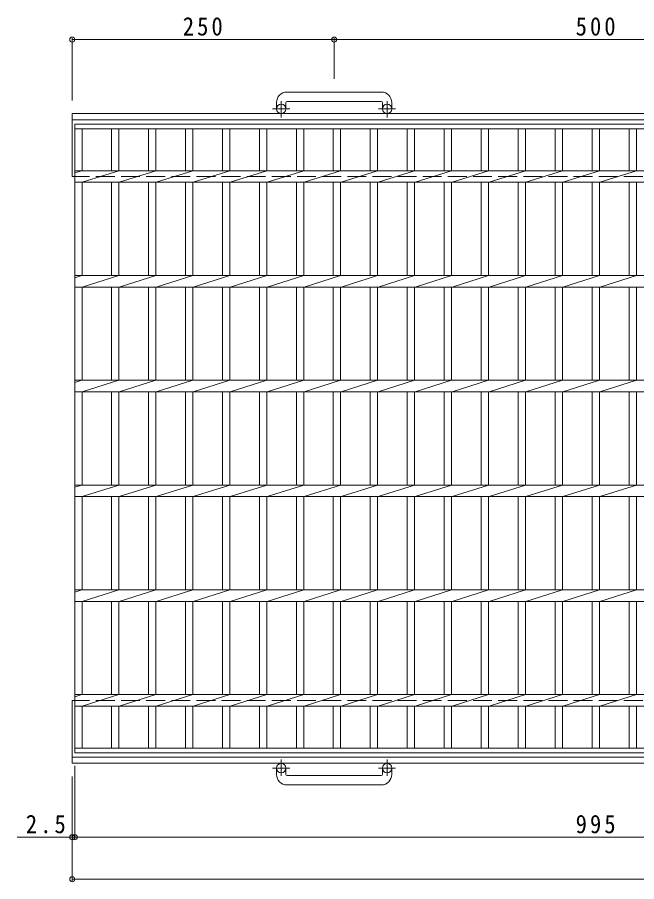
# Model space of a CAD drawing. Units: millimetres, scale not verified. Extents: x -947 to 1009, y -824 to 704.
# Drawn here: x -947 to -356, y -251 to 574 of the extents above; entities that cross this region are included whole.
import ezdxf

# ---------------------------------------------------------------- set-up
doc = ezdxf.new("R2010")
doc.units = ezdxf.units.MM
doc.header["$LTSCALE"] = 6
doc.header["$PDMODE"] = 32
doc.header["$PDSIZE"] = 4.8
doc.linetypes.add('CHAIN1', pattern=[8, 5, -1, 1, -1])
doc.linetypes.add('DASHED3', pattern=[4, 3, -1])
for name, color, linetype, lineweight in [('B-1_ピット', 2, 'Continuous', 9), ('B-2_蓋', 3, 'Continuous', 9), ('B-4_寸法', 7, 'Continuous', 9)]:
    doc.layers.add(name, color=color, linetype=linetype, lineweight=lineweight)
doc.styles.add('ＭＳ ゴシック', font='')
doc.styles.get('ＭＳ ゴシック').set_extended_font_data('MS Gothic')

msp = doc.modelspace()

# ---------------------------------------------------------------- linework, layer by layer
at = {"layer": 'B-1_ピット'}
for p, q in [((-599.326, 502.285), (-689.326, 502.285)), ((-699.326, 492.285), (-699.326, 486.186)), ((-690.326, 492.285), (-690.326, 486.186)), ((-689.326, 493.285), (-599.326, 493.285)), ((-598.326, 492.285), (-598.326, 486.186)), ((-589.326, 492.285), (-589.326, 486.186)), ((-894.326, 421.686), (-894.326, 481.685)), ((250.269, 481.685), (-894.326, 481.685)), ((250.269, 475.685), (-894.326, 475.685)), ((-894.326, -78.315), (-894.326, -138.315)), ((250.269, -132.315), (-894.326, -132.315)), ((250.269, -138.315), (-894.326, -138.315)), ((-699.326, -148.915), (-699.326, -142.815)), ((-690.326, -148.915), (-690.326, -142.815)), ((-598.326, -148.915), (-598.326, -142.815)), ((-589.326, -148.915), (-589.326, -142.815)), ((-689.326, -149.915), (-599.326, -149.915)), ((-599.326, -158.915), (-689.326, -158.915))]:
    msp.add_line(p, q, dxfattribs=at)
at = {"layer": 'B-1_ピット', "linetype": 'CHAIN1'}
for p, q in [((-694.826, 478.078), (-694.826, 493.676)), ((-593.825, 478.078), (-593.825, 493.676)), ((-686.663, 486.186), (-703.07, 486.186)), ((-585.663, 486.186), (-602.07, 486.186)), ((-694.826, -134.708), (-694.826, -150.305)), ((-593.825, -134.708), (-593.825, -150.305)), ((-686.663, -142.815), (-703.07, -142.815)), ((-585.663, -142.815), (-602.07, -142.815))]:
    msp.add_line(p, q, dxfattribs=at)
at = {"layer": 'B-1_ピット', "linetype": 'DASHED3'}
for p, q in [((250.269, 421.686), (-894.326, 421.686)), ((250.269, -78.315), (-894.326, -78.315))]:
    msp.add_line(p, q, dxfattribs=at)
at = {"layer": 'B-1_ピット'}
for centre in [(-694.826, 486.186), (-593.826, 486.186), (-694.826, -142.815), (-593.826, -142.815)]:
    msp.add_circle(centre, 4.5, dxfattribs=at)
for centre, radius, start, end in [((-689.326, 492.285), 10, 90, 180), ((-599.326, 492.285), 10, 0, 90), ((-689.326, 492.285), 1, 90, 180), ((-599.326, 492.285), 1, 0, 90), ((-689.326, -148.915), 10, 180, 270), ((-689.326, -148.915), 1, 180, 270), ((-599.326, -148.915), 10, 270, 0), ((-599.326, -148.915), 1, 270, 0)]:
    msp.add_arc(centre, radius, start, end, dxfattribs=at)
at = {"layer": 'B-2_蓋'}
for p, q in [((-891.826, 471.685), (103.175, 471.685)), ((-891.826, -128.315), (-891.826, 471.685)), ((-891.826, 467.186), (103.175, 467.186)), ((-884.825, 427.185), (-884.825, 467.186)), ((-856.926, 467.186), (-856.926, 427.185)), ((-849.926, 467.186), (-849.926, 427.185)), ((-821.625, 467.186), (-821.625, 427.185)), ((-814.625, 467.186), (-814.625, 427.185)), ((-786.325, 467.186), (-786.325, 427.185)), ((-779.325, 467.186), (-779.325, 427.185)), ((-751.025, 467.186), (-751.025, 427.185)), ((-744.026, 467.186), (-744.026, 427.185)), ((-715.725, 467.186), (-715.725, 427.185)), ((-708.725, 467.186), (-708.725, 427.185)), ((-680.425, 467.186), (-680.425, 427.185)), ((-673.425, 467.186), (-673.425, 427.185)), ((-645.125, 467.186), (-645.125, 427.185)), ((-638.126, 467.186), (-638.126, 427.185)), ((-609.825, 467.186), (-609.825, 427.185)), ((-602.825, 467.186), (-602.825, 427.185)), ((-574.525, 467.186), (-574.525, 427.185)), ((-567.525, 467.186), (-567.525, 427.185)), ((-539.225, 467.186), (-539.225, 427.185)), ((-532.225, 467.186), (-532.225, 427.185)), ((-503.925, 467.186), (-503.925, 427.185)), ((-496.925, 467.186), (-496.925, 427.185)), ((-468.626, 467.186), (-468.626, 427.185)), ((-461.626, 467.186), (-461.626, 427.185)), ((-433.325, 467.186), (-433.325, 427.185)), ((-426.325, 467.186), (-426.325, 427.185)), ((-398.025, 467.186), (-398.025, 427.185)), ((-391.025, 467.186), (-391.025, 427.185)), ((-362.726, 467.186), (-362.726, 427.185)), ((-355.726, 467.186), (-355.726, 427.185)), ((-891.826, 427.185), (103.175, 427.185)), ((-891.826, 425.105), (-885.225, 427.185)), ((-884.825, 416.186), (-849.926, 427.185)), ((-849.525, 416.186), (-814.625, 427.185)), ((-814.225, 416.186), (-779.326, 427.185)), ((-778.925, 416.186), (-744.026, 427.185)), ((-743.625, 416.186), (-708.726, 427.185)), ((-708.325, 416.186), (-673.426, 427.185)), ((-673.025, 416.186), (-638.126, 427.185)), ((-637.725, 416.186), (-602.826, 427.185)), ((-602.425, 416.186), (-567.526, 427.185)), ((-567.125, 416.186), (-532.225, 427.185)), ((-531.825, 416.186), (-496.926, 427.185)), ((-496.525, 416.186), (-461.626, 427.185)), ((-461.225, 416.186), (-426.326, 427.185)), ((-425.925, 416.186), (-391.026, 427.185)), ((-390.625, 416.186), (-355.726, 427.185)), ((-891.826, 416.186), (103.175, 416.186)), ((-884.825, 327.185), (-884.825, 416.186)), ((-856.926, 416.186), (-856.926, 327.185)), ((-849.926, 416.186), (-849.926, 327.185)), ((-821.625, 416.186), (-821.625, 327.185)), ((-814.625, 416.186), (-814.625, 327.185)), ((-786.325, 416.186), (-786.325, 327.185)), ((-779.325, 416.186), (-779.325, 327.185)), ((-751.025, 416.186), (-751.025, 327.185)), ((-744.026, 416.186), (-744.026, 327.185)), ((-715.725, 416.186), (-715.725, 327.185)), ((-708.725, 416.186), (-708.725, 327.185)), ((-680.425, 416.186), (-680.425, 327.185)), ((-673.425, 416.186), (-673.425, 327.185)), ((-645.125, 416.186), (-645.125, 327.185)), ((-638.126, 416.186), (-638.126, 327.185)), ((-609.825, 416.186), (-609.825, 327.185)), ((-602.825, 416.186), (-602.825, 327.185)), ((-574.525, 416.186), (-574.525, 327.185)), ((-567.525, 416.186), (-567.525, 327.185)), ((-539.225, 416.186), (-539.225, 327.185)), ((-532.225, 416.186), (-532.225, 327.185)), ((-503.925, 416.186), (-503.925, 327.185)), ((-496.925, 416.186), (-496.925, 327.185)), ((-468.626, 416.186), (-468.626, 327.185)), ((-461.626, 416.186), (-461.626, 327.185)), ((-433.325, 416.186), (-433.325, 327.185)), ((-426.325, 416.186), (-426.325, 327.185)), ((-398.025, 416.186), (-398.025, 327.185)), ((-391.025, 416.186), (-391.025, 327.185)), ((-362.726, 416.186), (-362.726, 327.185)), ((-355.726, 416.186), (-355.726, 327.185)), ((-891.826, 327.186), (103.175, 327.186)), ((-891.826, 325.105), (-885.225, 327.186)), ((-884.825, 316.186), (-849.926, 327.186)), ((-849.525, 316.186), (-814.625, 327.186)), ((-814.225, 316.186), (-779.326, 327.186)), ((-778.925, 316.186), (-744.026, 327.186)), ((-743.625, 316.186), (-708.726, 327.186)), ((-708.325, 316.186), (-673.426, 327.186)), ((-673.025, 316.186), (-638.126, 327.186)), ((-637.725, 316.186), (-602.826, 327.186)), ((-602.425, 316.186), (-567.526, 327.186)), ((-567.125, 316.186), (-532.225, 327.186)), ((-531.825, 316.186), (-496.926, 327.186)), ((-496.525, 316.186), (-461.626, 327.186)), ((-461.225, 316.186), (-426.326, 327.186)), ((-425.925, 316.186), (-391.026, 327.186)), ((-390.625, 316.186), (-355.726, 327.186)), ((-891.826, 316.186), (103.175, 316.186)), ((-884.825, 227.185), (-884.825, 316.186)), ((-856.926, 316.186), (-856.926, 227.185)), ((-849.926, 316.186), (-849.926, 227.185)), ((-821.625, 316.186), (-821.625, 227.185)), ((-814.625, 316.186), (-814.625, 227.185)), ((-786.325, 316.186), (-786.325, 227.185)), ((-779.325, 316.186), (-779.325, 227.185)), ((-751.025, 316.186), (-751.025, 227.185)), ((-744.026, 316.186), (-744.026, 227.185)), ((-715.725, 316.186), (-715.725, 227.185)), ((-708.725, 316.186), (-708.725, 227.185)), ((-680.425, 316.186), (-680.425, 227.185)), ((-673.425, 316.186), (-673.425, 227.185)), ((-645.125, 316.186), (-645.125, 227.185)), ((-638.126, 316.186), (-638.126, 227.185)), ((-609.825, 316.186), (-609.825, 227.185)), ((-602.825, 316.186), (-602.825, 227.185)), ((-574.525, 316.186), (-574.525, 227.185)), ((-567.525, 316.186), (-567.525, 227.185)), ((-539.225, 316.186), (-539.225, 227.185)), ((-532.225, 316.186), (-532.225, 227.185)), ((-503.925, 316.186), (-503.925, 227.185)), ((-496.925, 316.186), (-496.925, 227.185)), ((-468.626, 316.186), (-468.626, 227.185)), ((-461.626, 316.186), (-461.626, 227.185)), ((-433.325, 316.186), (-433.325, 227.185)), ((-426.325, 316.186), (-426.325, 227.185)), ((-398.025, 316.186), (-398.025, 227.185)), ((-391.025, 316.186), (-391.025, 227.185)), ((-362.726, 316.186), (-362.726, 227.185)), ((-355.726, 316.186), (-355.726, 227.185)), ((-891.826, 227.185), (103.175, 227.185)), ((-891.826, 225.105), (-885.225, 227.185)), ((-884.825, 216.186), (-849.926, 227.185)), ((-849.525, 216.186), (-814.625, 227.185)), ((-814.225, 216.186), (-779.326, 227.185)), ((-778.925, 216.186), (-744.026, 227.185)), ((-743.625, 216.186), (-708.726, 227.185)), ((-708.325, 216.186), (-673.426, 227.185)), ((-673.025, 216.186), (-638.126, 227.185)), ((-637.725, 216.186), (-602.826, 227.185)), ((-602.425, 216.186), (-567.526, 227.185)), ((-567.125, 216.186), (-532.225, 227.185)), ((-531.825, 216.186), (-496.926, 227.185)), ((-496.525, 216.186), (-461.626, 227.185)), ((-461.225, 216.186), (-426.326, 227.185)), ((-425.925, 216.186), (-391.026, 227.185)), ((-390.625, 216.186), (-355.726, 227.185)), ((-891.826, 216.186), (103.175, 216.186)), ((-884.825, 127.185), (-884.825, 216.186)), ((-856.926, 216.186), (-856.926, 127.185)), ((-849.926, 216.186), (-849.926, 127.185)), ((-821.625, 216.186), (-821.625, 127.185)), ((-814.625, 216.186), (-814.625, 127.185)), ((-786.325, 216.186), (-786.325, 127.185)), ((-779.325, 216.186), (-779.325, 127.185)), ((-751.025, 216.186), (-751.025, 127.185)), ((-744.026, 216.186), (-744.026, 127.185)), ((-715.725, 216.186), (-715.725, 127.185)), ((-708.725, 216.186), (-708.725, 127.185)), ((-680.425, 216.186), (-680.425, 127.185)), ((-673.425, 216.186), (-673.425, 127.185)), ((-645.125, 216.186), (-645.125, 127.185)), ((-638.126, 216.186), (-638.126, 127.185)), ((-609.825, 216.186), (-609.825, 127.185)), ((-602.825, 216.186), (-602.825, 127.185)), ((-574.525, 216.186), (-574.525, 127.185)), ((-567.525, 216.186), (-567.525, 127.185)), ((-539.225, 216.186), (-539.225, 127.185)), ((-532.225, 216.186), (-532.225, 127.185)), ((-503.925, 216.186), (-503.925, 127.185)), ((-496.925, 216.186), (-496.925, 127.185)), ((-468.626, 216.186), (-468.626, 127.185)), ((-461.626, 216.186), (-461.626, 127.185)), ((-433.325, 216.186), (-433.325, 127.185)), ((-426.325, 216.186), (-426.325, 127.185)), ((-398.025, 216.186), (-398.025, 127.185)), ((-391.025, 216.186), (-391.025, 127.185)), ((-362.726, 216.186), (-362.726, 127.185)), ((-355.726, 216.186), (-355.726, 127.185)), ((-891.826, 127.185), (103.175, 127.185)), ((-891.826, 125.105), (-885.225, 127.185)), ((-884.825, 116.186), (-849.926, 127.185)), ((-849.525, 116.186), (-814.625, 127.185)), ((-814.225, 116.186), (-779.326, 127.185)), ((-778.925, 116.186), (-744.026, 127.185)), ((-743.625, 116.186), (-708.726, 127.185)), ((-708.325, 116.186), (-673.426, 127.185)), ((-673.025, 116.186), (-638.126, 127.185)), ((-637.725, 116.186), (-602.826, 127.185)), ((-602.425, 116.186), (-567.526, 127.185)), ((-567.125, 116.186), (-532.225, 127.185)), ((-531.825, 116.186), (-496.926, 127.185)), ((-496.525, 116.186), (-461.626, 127.185)), ((-461.225, 116.186), (-426.326, 127.185)), ((-425.925, 116.186), (-391.026, 127.185)), ((-390.625, 116.186), (-355.726, 127.185)), ((-891.826, 116.186), (103.175, 116.186)), ((-884.825, 27.185), (-884.825, 116.186)), ((-856.926, 116.186), (-856.926, 27.185)), ((-849.926, 116.186), (-849.926, 27.185)), ((-821.625, 116.186), (-821.625, 27.185)), ((-814.625, 116.186), (-814.625, 27.185)), ((-786.325, 116.186), (-786.325, 27.185)), ((-779.325, 116.186), (-779.325, 27.185)), ((-751.025, 116.186), (-751.025, 27.185)), ((-744.026, 116.186), (-744.026, 27.185)), ((-715.725, 116.186), (-715.725, 27.185)), ((-708.725, 116.186), (-708.725, 27.185)), ((-680.425, 116.186), (-680.425, 27.185)), ((-673.425, 116.186), (-673.425, 27.185)), ((-645.125, 116.186), (-645.125, 27.185)), ((-638.126, 116.186), (-638.126, 27.185)), ((-609.825, 116.186), (-609.825, 27.185)), ((-602.825, 116.186), (-602.825, 27.185)), ((-574.525, 116.186), (-574.525, 27.185)), ((-567.525, 116.186), (-567.525, 27.185)), ((-539.225, 116.186), (-539.225, 27.185)), ((-532.225, 116.186), (-532.225, 27.185)), ((-503.925, 116.186), (-503.925, 27.185)), ((-496.925, 116.186), (-496.925, 27.185)), ((-468.626, 116.186), (-468.626, 27.185)), ((-461.626, 116.186), (-461.626, 27.185)), ((-433.325, 116.186), (-433.325, 27.185)), ((-426.325, 116.186), (-426.325, 27.185)), ((-398.025, 116.186), (-398.025, 27.185)), ((-391.025, 116.186), (-391.025, 27.185)), ((-362.726, 116.186), (-362.726, 27.185)), ((-355.726, 116.186), (-355.726, 27.185)), ((-891.826, 27.185), (103.175, 27.185)), ((-891.826, 25.105), (-885.225, 27.185)), ((-884.825, 16.186), (-849.926, 27.185)), ((-849.525, 16.186), (-814.625, 27.185)), ((-814.225, 16.186), (-779.326, 27.185)), ((-778.925, 16.186), (-744.026, 27.185)), ((-743.625, 16.186), (-708.726, 27.185)), ((-708.325, 16.186), (-673.426, 27.185)), ((-673.025, 16.186), (-638.126, 27.185)), ((-637.725, 16.186), (-602.826, 27.185)), ((-602.425, 16.186), (-567.526, 27.185)), ((-567.125, 16.186), (-532.225, 27.185)), ((-531.825, 16.186), (-496.926, 27.185)), ((-496.525, 16.186), (-461.626, 27.185)), ((-461.225, 16.186), (-426.326, 27.185)), ((-425.925, 16.186), (-391.026, 27.185)), ((-390.625, 16.186), (-355.726, 27.185)), ((-891.826, 16.186), (103.175, 16.186)), ((-884.825, -72.815), (-884.825, 16.186)), ((-856.926, 16.186), (-856.926, -72.815)), ((-849.926, 16.186), (-849.926, -72.815)), ((-821.625, 16.186), (-821.625, -72.815)), ((-814.625, 16.186), (-814.625, -72.815)), ((-786.325, 16.186), (-786.325, -72.815)), ((-779.325, 16.186), (-779.325, -72.815)), ((-751.025, 16.186), (-751.025, -72.815)), ((-744.026, 16.186), (-744.026, -72.815)), ((-715.725, 16.186), (-715.725, -72.815)), ((-708.725, 16.186), (-708.725, -72.815)), ((-680.425, 16.186), (-680.425, -72.815)), ((-673.425, 16.186), (-673.425, -72.815)), ((-645.125, 16.186), (-645.125, -72.815)), ((-638.126, 16.186), (-638.126, -72.815)), ((-609.825, 16.186), (-609.825, -72.815)), ((-602.825, 16.186), (-602.825, -72.815)), ((-574.525, 16.186), (-574.525, -72.815)), ((-567.525, 16.186), (-567.525, -72.815)), ((-539.225, 16.186), (-539.225, -72.815)), ((-532.225, 16.186), (-532.225, -72.815)), ((-503.925, 16.186), (-503.925, -72.815)), ((-496.925, 16.186), (-496.925, -72.815)), ((-468.626, 16.186), (-468.626, -72.815)), ((-461.626, 16.186), (-461.626, -72.815)), ((-433.325, 16.186), (-433.325, -72.815)), ((-426.325, 16.186), (-426.325, -72.815)), ((-398.025, 16.186), (-398.025, -72.815)), ((-391.025, 16.186), (-391.025, -72.815)), ((-362.726, 16.186), (-362.726, -72.815)), ((-355.726, 16.186), (-355.726, -72.815)), ((-891.826, -72.815), (103.175, -72.815)), ((-891.826, -74.895), (-885.225, -72.815)), ((-884.825, -83.814), (-849.926, -72.815)), ((-849.525, -83.814), (-814.625, -72.815)), ((-814.225, -83.814), (-779.326, -72.815)), ((-778.925, -83.814), (-744.026, -72.815)), ((-743.625, -83.814), (-708.726, -72.815)), ((-708.325, -83.814), (-673.426, -72.815)), ((-673.025, -83.814), (-638.126, -72.815)), ((-637.725, -83.814), (-602.826, -72.815)), ((-602.425, -83.814), (-567.526, -72.815)), ((-567.125, -83.814), (-532.225, -72.815)), ((-531.825, -83.814), (-496.926, -72.815)), ((-496.525, -83.814), (-461.626, -72.815)), ((-461.225, -83.814), (-426.326, -72.815)), ((-425.925, -83.814), (-391.026, -72.815)), ((-390.625, -83.814), (-355.726, -72.815)), ((-891.826, -83.815), (103.175, -83.815)), ((-884.825, -123.815), (-884.825, -83.815)), ((-856.926, -83.815), (-856.926, -123.815)), ((-849.926, -83.815), (-849.926, -123.815)), ((-821.625, -83.815), (-821.625, -123.815)), ((-814.625, -83.815), (-814.625, -123.815)), ((-786.325, -83.815), (-786.325, -123.815)), ((-779.325, -83.815), (-779.325, -123.815)), ((-751.025, -83.815), (-751.025, -123.815)), ((-744.026, -83.815), (-744.026, -123.815)), ((-715.725, -83.815), (-715.725, -123.815)), ((-708.725, -83.815), (-708.725, -123.815)), ((-680.425, -83.815), (-680.425, -123.815)), ((-673.425, -83.815), (-673.425, -123.815)), ((-645.125, -83.815), (-645.125, -123.815)), ((-638.126, -83.815), (-638.126, -123.815)), ((-609.825, -83.815), (-609.825, -123.815)), ((-602.825, -83.815), (-602.825, -123.815)), ((-574.525, -83.815), (-574.525, -123.815)), ((-567.525, -83.815), (-567.525, -123.815)), ((-539.225, -83.815), (-539.225, -123.815)), ((-532.225, -83.815), (-532.225, -123.815)), ((-503.925, -83.815), (-503.925, -123.815)), ((-496.925, -83.815), (-496.925, -123.815)), ((-468.626, -83.815), (-468.626, -123.815)), ((-461.626, -83.815), (-461.626, -123.815)), ((-433.325, -83.815), (-433.325, -123.815)), ((-426.325, -83.815), (-426.325, -123.815)), ((-398.025, -83.815), (-398.025, -123.815)), ((-391.025, -83.815), (-391.025, -123.815)), ((-362.726, -83.815), (-362.726, -123.815)), ((-355.726, -83.815), (-355.726, -123.815)), ((103.175, -123.815), (-891.826, -123.815)), ((103.175, -128.315), (-891.826, -128.315))]:
    msp.add_line(p, q, dxfattribs=at)
at = {"layer": 'B-4_寸法'}
for p, q in [((-894.326, 494.185), (-894.326, 553.785)), ((-644.326, 514.785), (-644.326, 553.785)), ((-894.326, 552.285), (250.269, 552.285)), ((-891.826, -140.815), (-891.826, -210.415)), ((-894.326, -150.815), (-894.326, -250.415)), ((-946.792, -208.915), (252.217, -208.915)), ((-894.326, -248.915), (252.217, -248.915))]:
    msp.add_line(p, q, dxfattribs=at)
for p in [(-894.326, 552.285), (-644.326, 552.285), (-894.326, -208.915), (-891.826, -208.915), (-894.326, -248.915)]:
    msp.add_point(p, dxfattribs=at)

# ---------------------------------------------------------------- texts
at = {"layer": 'B-4_寸法', "color": 2, "char_height": 17.6, "attachment_point": 7, "style": 'ＭＳ ゴシック'}
for s, insert in [('\\T1.27;\\W0.9;250', (-788.826, 555.885)), ('\\T1.27;\\W0.9;500', (-413.826, 555.885)), ('\\T1.27;\\W0.9;2.5', (-938.647, -205.315)), ('\\T1.27;\\W0.9;995', (-413.826, -205.315))]:
    msp.add_mtext(s, dxfattribs=dict(at, insert=insert))

doc.saveas('drawing.dxf')
